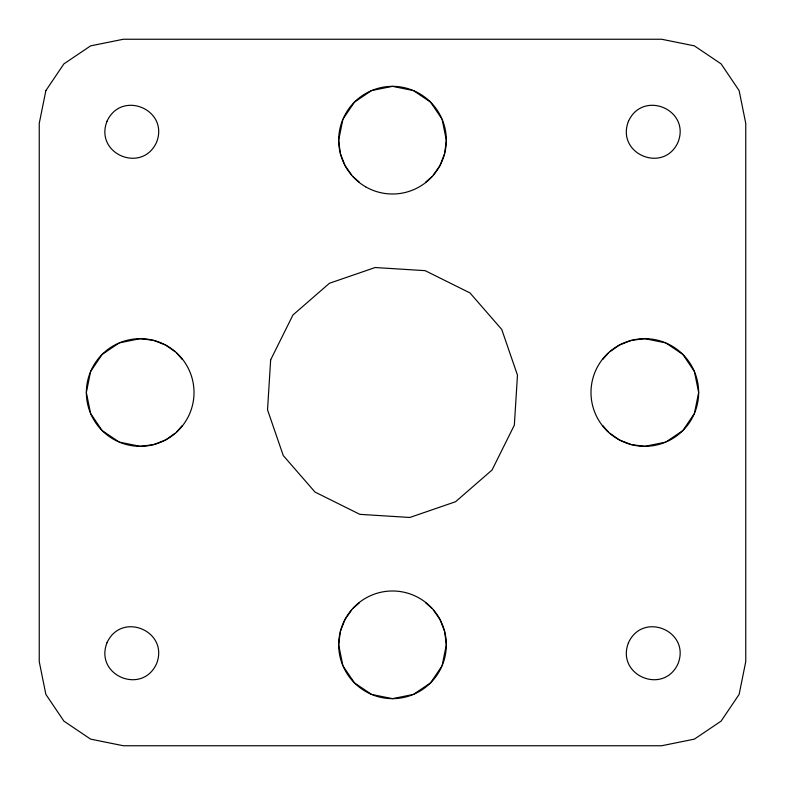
<?xml version="1.0" encoding="UTF-8"?>
<svg xmlns="http://www.w3.org/2000/svg" width="785" height="785" viewBox="0 0 785 785"><rect width="100%" height="100%" fill="white"/><g stroke="black" fill="none" stroke-linecap="round" stroke-linejoin="round"><path stroke-width="1.18" d="M340.18 632.72L338.669 644.819L342.898 665.768M444.82 152.28L446.331 140.181L442.102 119.232M90.344 372.718L86.35 392.5L90.344 412.282M342.898 119.232L338.669 140.181L340.18 152.27M442.102 665.768L446.331 644.819L444.82 632.73M694.656 412.282L698.65 392.5L694.656 372.718M444.673 153.497L439.963 165.586L433.281 175.114M340.327 631.513L345.037 619.414L351.719 609.896M90.579 371.55L102.119 354.437L118.221 343.585M343.585 118.221L354.437 102.119L371.55 90.579M441.415 666.779L430.563 682.881L413.45 694.421M694.421 413.45L682.881 430.563L666.779 441.415M176.802 431.77L182.169 425.696M602.821 359.314L608.198 353.23M425.656 182.198L431.75 176.831M353.25 608.169L359.344 602.802M609.916 351.7L619.434 345.027L631.523 340.327M175.084 433.31L165.566 439.973L153.477 444.673M372.718 90.344L392.5 86.35L412.282 90.344M119.232 342.898L140.181 338.669L152.28 340.18M665.768 442.102L644.819 446.331L632.72 444.82M412.282 694.656L392.5 698.65L372.718 694.656M632.73 340.18L644.819 338.669L665.768 342.898M152.27 444.82L140.181 446.331L119.232 442.102M631.503 444.673L619.414 439.963L609.886 433.281M153.487 340.327L165.586 345.037L175.104 351.709M413.45 90.579L430.563 102.119L441.415 118.221M666.779 343.585L682.881 354.437L694.421 371.55M118.221 441.415L102.119 430.563L90.579 413.45M371.55 694.421L354.437 682.881L343.585 666.779M353.23 176.802L359.314 182.169M425.686 602.831L431.77 608.198M602.802 425.656L608.169 431.74M176.831 353.25L182.198 359.344M351.7 175.084L345.027 165.566L340.327 153.477M433.3 609.916L439.973 619.434L444.673 631.523M270.658 359.854L267.528 409.839L283.267 455.565L315.001 492.058L359.854 514.342L409.839 517.472L455.565 501.733L492.058 469.999L514.342 425.146L517.472 375.161L501.733 329.435L469.999 292.942L425.146 270.658L375.161 267.528L329.435 283.267L292.942 315.001L270.658 359.854M45.864 90.618L39.25 123.353L39.25 661.647L45.864 694.382L63.889 721.111L90.618 739.136L123.353 745.75L661.647 745.75L694.382 739.136L721.111 721.111L739.136 694.382L745.75 661.647L745.75 123.353L739.136 90.618L721.111 63.889L694.382 45.864L661.647 39.25L123.353 39.25L90.618 45.864L63.889 63.889L45.864 90.618M106.986 121.312C94.239 153.938 142.105 174.064 156.578 142.252C169.325 109.615 121.449 89.5 106.986 121.312M106.986 642.768C94.239 675.394 142.105 695.52 156.568 663.708C169.325 631.071 121.449 610.956 106.986 642.768M628.451 121.302C615.695 153.938 663.57 174.054 678.034 142.242C690.79 109.615 642.915 89.49 628.451 121.302M628.451 642.768C615.705 675.404 663.57 695.52 678.034 663.708C690.78 631.081 642.915 610.956 628.451 642.768M102.119 430.563A53.831 53.831 0 0 0 192.178 406.434A53.831 53.831 0 0 0 126.248 340.504A53.831 53.831 0 0 0 102.119 430.563M354.437 682.881A53.831 53.831 0 0 0 444.496 658.752A53.831 53.831 0 0 0 378.566 592.822A53.831 53.831 0 0 0 354.437 682.881M365.584 186.791A53.831 53.831 0 0 0 446.331 140.181A53.831 53.831 0 0 0 365.584 93.562A53.831 53.831 0 0 0 365.584 186.791M606.756 430.563A53.831 53.831 0 0 0 696.815 406.434A53.831 53.831 0 0 0 630.885 340.504A53.831 53.831 0 0 0 606.756 430.563"/></g></svg>
